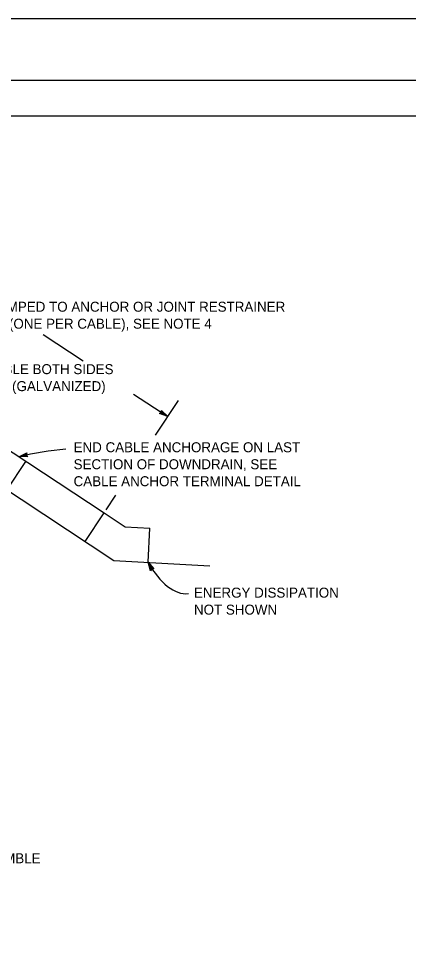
# Model space of a CAD drawing. Extents: x -894 to 866, y -472 to 714.
# Drawn here: x -389 to -117, y 55 to 714 of the extents above; entities that cross this region are included whole.
import ezdxf

# ---------------------------------------------------------------- set-up
doc = ezdxf.new("R2010")
doc.units = 0
for name, color, linetype in [('56 Stage 3 Anno', 7, 'Continuous'), ('57 Undefined', 7, 'Continuous'), ('60 Nongeo Data', 7, 'Continuous'), ('border_PLOTTING-ELEMENTS', 7, 'Continuous'), ('border_rw_22x34_Cut_Lines', 7, 'Continuous'), ('border_SHEET', 7, 'Continuous')]:
    doc.layers.add(name, color=color, linetype=linetype)

msp = doc.modelspace()

# ---------------------------------------------------------------- linework, layer by layer
at = {"layer": '56 Stage 3 Anno'}
for p, q in [((-372.23, 492.31), (-344.15, 473.79)), ((-308.81, 450.48), (-284.9, 434.7)), ((-293.45, 421.73), (-277.36, 446.13)), ((-290.64, 436.9), (-289.24, 437.57)), ((-284.9, 434.7), (-290.64, 436.9)), ((-290.64, 436.9), (-290.64, 436.9)), ((-286.06, 435.47), (-290.24, 437.07)), ((-287.2, 436.23), (-289.9, 437.26)), ((-288.35, 436.99), (-289.51, 437.43)), ((-289.24, 437.57), (-289.17, 439.13)), ((-289.23, 437.89), (-288.35, 436.99)), ((-289.18, 438.71), (-286.05, 435.46)), ((-289.18, 438.28), (-287.2, 436.23)), ((-289.17, 439.13), (-289.17, 439.13)), ((-289.17, 439.13), (-284.9, 434.7)), ((-284.9, 434.7), (-284.9, 434.7)), ((-389.12, 406.55), (-383.61, 409.27)), ((-387.77, 406.88), (-383.75, 408.86)), ((-386.43, 407.2), (-383.84, 408.48)), ((-383.61, 409.27), (-384.07, 407.79)), ((-383.61, 409.27), (-383.61, 409.27)), ((-382.97, 406.67), (-389.12, 406.55)), ((-389.12, 406.55), (-389.12, 406.55)), ((-383.27, 406.97), (-387.78, 406.88)), ((-383.58, 407.26), (-386.43, 407.2)), ((-385.09, 407.53), (-383.98, 408.08)), ((-383.83, 407.56), (-385.09, 407.53)), ((-384.07, 407.79), (-382.97, 406.67)), ((-382.97, 406.67), (-382.97, 406.67)), ((-327.98, 369.38), (-321.17, 379.71)), ((-296.9, 326.72), (-298.65, 332.61)), ((-298.65, 332.61), (-298.65, 332.61)), ((-298.65, 332.61), (-294.57, 328.01)), ((-296.7, 327.08), (-297.98, 331.4)), ((-297.97, 331.4), (-295, 328.05)), ((-296.5, 327.46), (-297.31, 330.2)), ((-297.31, 330.2), (-295.39, 328.03)), ((-296.12, 328.07), (-296.9, 326.72)), ((-296.9, 326.72), (-296.9, 326.72)), ((-296.28, 327.78), (-296.64, 328.99)), ((-296.64, 328.99), (-295.82, 328.06)), ((-294.57, 328.01), (-296.12, 328.07)), ((-294.57, 328.01), (-294.57, 328.01))]:
    msp.add_line(p, q, dxfattribs=at)
msp.add_arc((-339.66, 204.38), 208.13, 94.56471, 103.74615, dxfattribs=at)
msp.add_ellipse((-278.72, 384.37), major_axis=(-8.78, 73.67), ratio=0.465508, start_param=2.292878, end_param=3.128615, dxfattribs=at)
at = {"layer": '60 Nongeo Data'}
for p, q in [((-454.98, 449.98), (-329.43, 367.18)), ((-468.2, 429.95), (-322.61, 333.93)), ((-397.46, 383.29), (-384.24, 403.33)), ((-342.65, 347.14), (-329.43, 367.18)), ((-329.43, 367.18), (-314.82, 357.54)), ((-314.82, 357.54), (-297.33, 356.57)), ((-298.65, 332.61), (-297.33, 356.57)), ((-322.61, 333.93), (-255.38, 330.23))]:
    msp.add_line(p, q, dxfattribs=at)
at = {"layer": 'border_PLOTTING-ELEMENTS'}
for points in [[(-894.04, -472.44), (865.96, -472.44), (865.96, 713.56), (-894.04, 713.56)], [(-864.04, 670.56), (835.96, 670.56), (835.96, -429.44), (-864.04, -429.44)]]:
    msp.add_lwpolyline(points, close=True, dxfattribs=at)
at = {"layer": 'border_rw_22x34_Cut_Lines'}
msp.add_lwpolyline([(-864.04, 670.56), (835.96, 670.56), (835.96, -429.44), (-864.04, -429.44)], close=True, dxfattribs=at)
at = {"layer": 'border_SHEET'}
msp.add_line((-814.04, 645.56), (810.96, 645.56), dxfattribs=at)

# ---------------------------------------------------------------- texts
at = {"layer": '57 Undefined'}
for s, p in [('CABLE CLAMPED TO ANCHOR OR JOINT RESTRAINER', (-449.14, 508.25)), ('ASSEMBLY (ONE PER CABLE), SEE NOTE 4', (-449.14, 496.35)), ('CABLE BOTH SIDES', (-412.85, 464.49)), ('3/4" (GALVANIZED)', (-412.85, 452.59)), ('END CABLE ANCHORAGE ON LAST', (-350.82, 409.75)), ('SECTION OF DOWNDRAIN, SEE', (-350.82, 397.85)), ('CABLE ANCHOR TERMINAL DETAIL', (-350.82, 385.95)), ('ENERGY DISSIPATION', (-266.54, 307.85)), ('NOT SHOWN', (-266.54, 295.95))]:
    msp.add_text(s, height=7, dxfattribs=at).set_placement(p)
msp.add_text('THIMBLE', height=7, rotation=359.99999, dxfattribs=at).set_placement((-414.51, 121.67))

doc.saveas('drawing.dxf')
